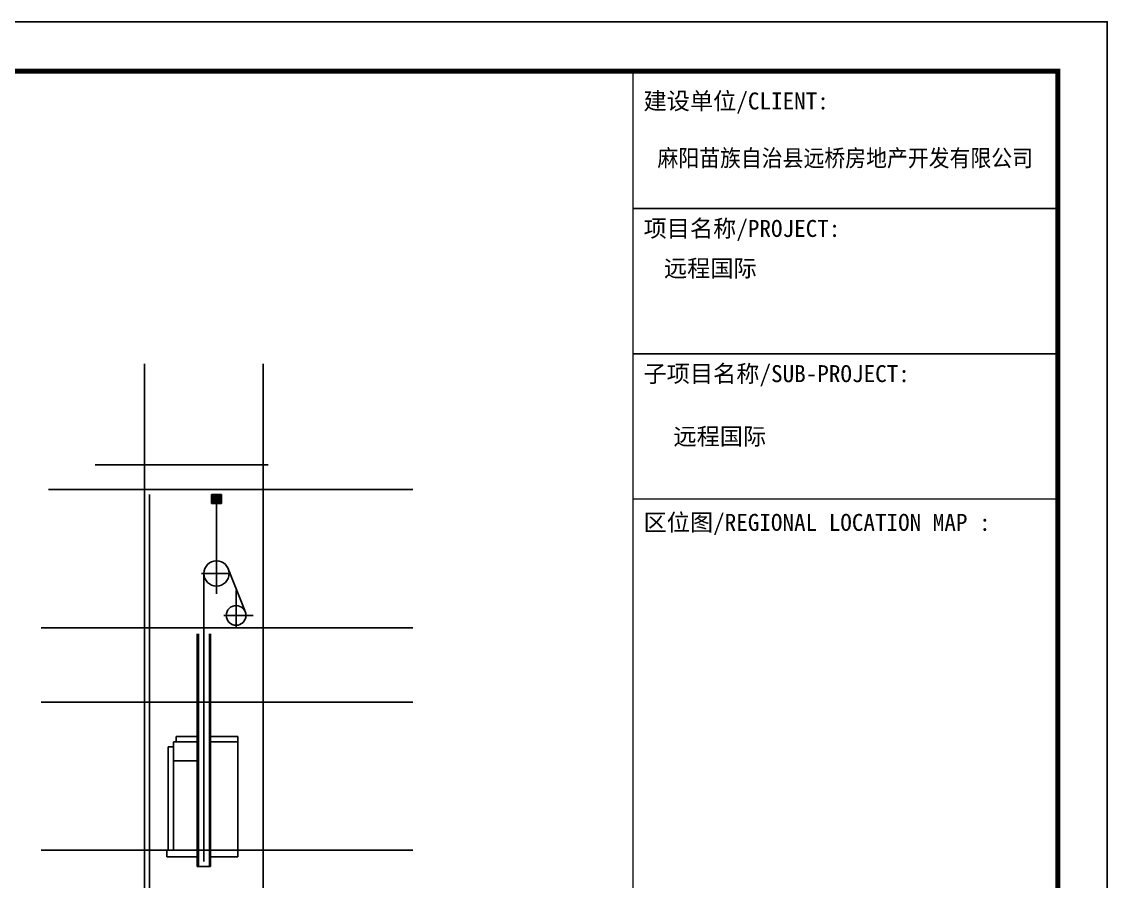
# Model space of a CAD drawing. Extents: x -737978 to 768813, y -372247 to 1140308.
# Drawn here: x 115602 to 137575, y -226608 to -209210 of the extents above; entities that cross this region are included whole.
import ezdxf

# ---------------------------------------------------------------- set-up
doc = ezdxf.new("R2010")
doc.units = 0
doc.header["$LTSCALE"] = 10
doc.header["$MEASUREMENT"] = 0
doc.linetypes.add('DOTE', pattern=[2.42, 2, -0.2, 0.02, -0.2])
doc.layers.get('0').update_dxf_attribs({"linetype": 'CONTINUOUS'})
for name, color, linetype in [('1', 10, 'CONTINUOUS'), ('DOTE', 1, 'DOTE'), ('PUB_TITLE', 4, 'CONTINUOUS'), ('STAIR', 2, 'CONTINUOUS')]:
    doc.layers.add(name, color=color, linetype=linetype)
doc.styles.add('-宋体', font='', dxfattribs={"width": 0.8})
doc.styles.get('-宋体').set_extended_font_data('SimSun')

# ---------------------------------------------------------------- blocks, each defined once
blk = doc.blocks.new('TQ1')
at = {"layer": 'PUB_TITLE'}
for p, q in [((-49855, -380355), (-43855, -380355)), ((-49855, -382405), (-43855, -382405))]:
    blk.add_line(p, q, dxfattribs=at)
at = {"layer": 'PUB_TITLE', "const_width": 20}
for points in [[(-49855, -378414), (-49855, -418455)], [(-49855, -384455), (-43855, -384455)]]:
    blk.add_lwpolyline(points, dxfattribs=at)
at = {"layer": 'PUB_TITLE', "style": '-宋体'}
for s, p in [('建设单位/CLIENT:', (-49705, -378955)), ('项目名称/PROJECT:', (-49705, -380755)), ('远程国际', (-49417, -381317)), ('子项目名称/SUB-PROJECT:', (-49705, -382805)), ('远程国际', (-49283, -383691)), ('区位图/REGIONAL LOCATION MAP :', (-49705, -384905))]:
    blk.add_text(s, height=240, dxfattribs=at).set_placement(p)
at = {"layer": 'PUB_TITLE', "style": '-宋体', "width": 0.9}
blk.add_text('麻阳苗族自治县远桥房地产开发有限公司', height=240, dxfattribs=at).set_placement((-49509, -379761))

msp = doc.modelspace()

# ---------------------------------------------------------------- hatches: boundary and pattern name
msp.add_hatch(color=256).paths.add_polyline_path([(119445.3, -218780.7), (119445.3, -218960.7), (119645.3, -218960.7), (119645.4, -218780.7)])

# ---------------------------------------------------------------- linework, layer by layer
at = {"color": 8}
for points in [[(120593, -218180.7), (117088.9, -218180.7)], [(118188.9, -248480.7), (118188.9, -218780.7)]]:
    msp.add_lwpolyline(points, dxfattribs=at)
msp.add_lwpolyline([(119445.3, -218780.7), (119445.3, -218960.7), (119645.3, -218960.7), (119645.4, -218780.7)], close=True)
at = {"layer": '1', "color": 3, "linetype": 'Continuous'}
for p, q in [((120115, -221130.2), (119768, -220252.9)), ((119155, -221600.7), (119155, -226311.6)), ((119177.6, -221600.7), (119177.6, -226311.6)), ((119403.2, -221600.7), (119403.2, -226311.6)), ((119425.8, -221600.7), (119425.8, -226311.6)), ((118726.7, -223678.9), (119155, -223678.9)), ((118726.7, -223783.4), (118726.7, -223678.9)), ((119425.8, -223678.9), (119976.3, -223678.9)), ((119976.3, -223678.9), (119976.3, -226116.1)), ((118568.3, -223888.7), (118673.6, -223888.7)), ((118568.3, -223888.7), (118568.3, -225980.7)), ((118673.6, -223783.4), (118673.6, -225980.7)), ((118673.6, -223783.4), (119155, -223783.4)), ((119425.8, -223783.4), (119976.3, -223783.4)), ((119155, -224169.6), (118673.6, -224169.6)), ((118538.3, -225980.7), (119155, -225980.7)), ((118538.3, -225980.7), (118538.3, -226116.1)), ((119425.8, -225980.7), (119976.3, -225980.7)), ((118538.3, -226116.1), (119155, -226116.1)), ((119155, -226311.6), (119425.8, -226311.6)), ((119425.8, -226116.1), (119976.3, -226116.1))]:
    msp.add_line(p, q, dxfattribs=at)
for centre, radius in [((119545.3, -220377), 254.9), ((119941.9, -221226.8), 198.3)]:
    msp.add_circle(centre, radius, dxfattribs=at)
at = {"layer": 'DOTE', "linetype": 'ByBlock'}
for points in [[(118088.9, -216131.9), (118088.9, -255252)], [(120488.9, -216131.9), (120488.9, -255252)], [(116146.3, -218680.7), (123515.5, -218680.7)], [(115996, -221480.7), (123515.5, -221480.7)], [(115996, -222980.7), (123515.5, -222980.7)], [(115996, -225980.7), (123515.5, -225980.7)]]:
    msp.add_lwpolyline(points, dxfattribs=at)
at = {"layer": 'PUB_TITLE'}
msp.add_lwpolyline([(53474.9, -268609.7), (137574.9, -268609.7), (137574.9, -209209.7), (53474.9, -209209.7)], close=True, dxfattribs=at)
at = {"layer": 'PUB_TITLE', "const_width": 100}
msp.add_lwpolyline([(55974.9, -267609.7), (136574.9, -267609.7), (136574.9, -210209.7), (55974.9, -210209.7)], close=True, dxfattribs=at)
at = {"layer": 'STAIR'}
for p, q in [((119545.3, -218780.7), (119545.3, -220787)), ((119241.2, -220377), (119837.2, -220377)), ((119290.4, -220390.4), (119290.4, -226209.3)), ((119941.9, -220725.1), (119941.9, -221475.8)), ((119692.5, -221226.8), (120288.3, -221226.8))]:
    msp.add_line(p, q, dxfattribs=at)

# ---------------------------------------------------------------- block references
at = {"xscale": 1.433507481003284, "yscale": 1.433507481003284, "zscale": 1.433507481003284}
msp.add_blockref('TQ1', (199441, 332248.9), dxfattribs=at)

doc.saveas('drawing.dxf')
